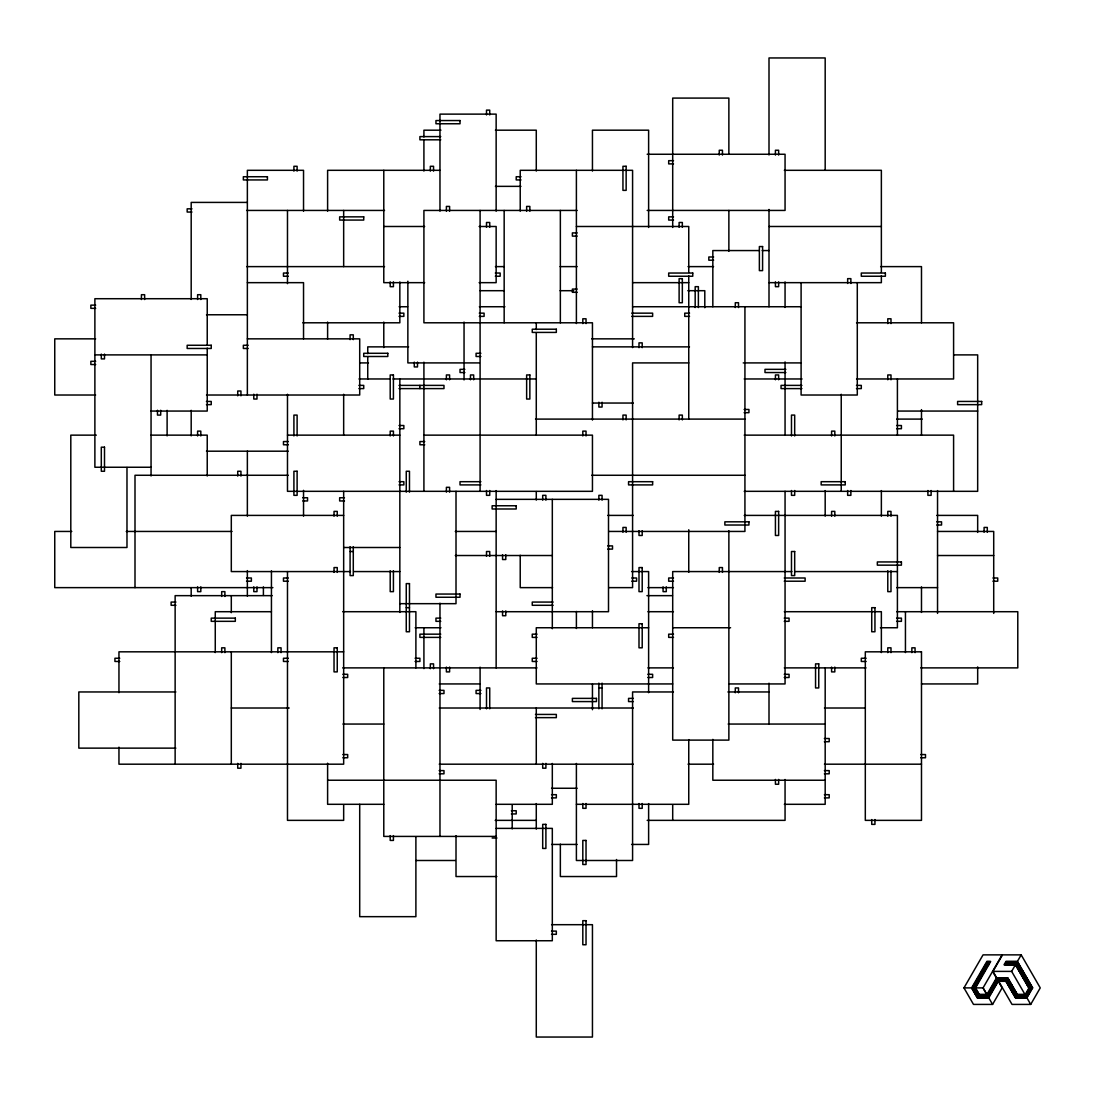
<?xml version="1.0" encoding="UTF-8"?>
<svg xmlns="http://www.w3.org/2000/svg" width="1095" height="1095" viewBox="0 0 1095 1095"><rect width="100%" height="100%" fill="white"/><g stroke="black" fill="none" stroke-linecap="round" stroke-linejoin="round"><path stroke-width="1.5" d="M963.97 987.895L983.05 954.867L1002.117 954.867L983.05 987.895L986.855 994.506L979.231 994.506L977.329 997.805L971.607 987.895L963.97 987.895L973.51 1004.416L992.576 1004.416L1002.117 987.895L998.298 981.284L1000.2 977.986L996.395 977.986L992.576 971.388M971.607 987.895L986.855 961.478L990.674 961.478L973.578 991.317M971.936 988.47L987.512 961.478M972.264 989.031L988.169 961.478M972.593 989.606L988.84 961.478M972.921 990.181L989.497 961.478M973.25 990.756L990.154 961.478M973.907 991.892L975.823 988.593M974.235 992.467L976.151 989.168M974.577 993.042L976.48 989.743M974.906 993.617L976.808 990.304M975.234 994.178L977.137 990.879M975.563 994.753L977.465 991.454M975.891 995.328L977.794 992.029M976.22 995.902L978.122 992.59M976.548 996.464L978.465 993.165M976.877 997.039L978.793 993.74M977.205 997.613L979.122 994.315M977.753 997.805L979.669 994.506M996.778 977.986L992.96 971.388L1002.5 954.867L1021.183 954.867L1040.25 987.895L1030.71 1004.416L1012.026 1004.416L998.681 981.298L1000.584 977.986L1007.838 977.986L1017.364 994.506L1015.462 997.805L1026.905 997.805L1030.71 1004.416M978.424 997.805L980.326 994.506M979.081 997.805L980.983 994.506M979.738 997.805L981.64 994.506M980.395 997.805L982.311 994.506M981.065 997.805L982.968 994.506M981.722 997.805L983.625 994.506M982.379 997.805L984.282 994.506M983.036 997.805L984.952 994.506M983.707 997.805L985.61 994.506M984.364 997.805L986.266 994.506M985.021 997.805L996.464 977.986M1005.99 961.478L1004.019 964.777L1015.462 964.777L1028.807 987.895L1032.626 987.895L1017.364 961.478L1005.922 961.478L1007.811 964.777M985.678 997.805L997.121 977.986M1004.745 964.777L1006.661 961.478M986.335 997.805L997.778 977.986M1005.415 964.777L1007.318 961.478M987.006 997.805L998.448 977.986M1006.072 964.777L1007.975 961.478M987.663 997.805L999.105 977.986M1006.729 964.777L1008.632 961.478M988.32 997.805L999.762 977.986M1007.386 964.777L1009.303 961.478M992.576 1004.416L988.771 997.805L998.298 981.298M1008.057 964.777L1009.96 961.478M999.174 981.298L1001.076 977.986M1008.714 964.777L1010.617 961.478M999.831 981.298L1001.747 977.986M1009.371 964.777L1011.274 961.478M1000.501 981.298L1002.404 977.986M1010.028 964.777L1011.944 961.478M1001.159 981.298L1003.061 977.986M1010.685 964.777L1012.601 961.478M1001.815 981.298L1003.718 977.986M1011.356 964.777L1013.258 961.478M1002.472 981.298L1004.389 977.986M1012.013 964.777L1013.915 961.478M1003.143 981.298L1005.046 977.986M1012.67 964.777L1014.586 961.478M1003.8 981.298L1005.703 977.986M1013.327 964.777L1015.243 961.478M1004.457 981.298L1006.36 977.986M1013.997 964.777L1015.9 961.478M1005.114 981.298L1007.03 977.986M1014.654 964.777L1016.557 961.478M998.681 981.298L1005.922 981.298L1007.811 977.986M1017.364 994.506L1025.002 994.506L1011.643 971.388L1021.183 954.867M1006.182 981.736L1008.084 978.437M1015.722 965.215L1017.625 961.916M1006.51 982.311L1008.413 978.998M1016.051 965.79L1017.953 962.491M1006.839 982.886L1008.755 979.573M1016.379 966.365L1018.282 963.066M1007.167 983.447L1009.084 980.148M1016.707 966.94L1018.61 963.627M1007.496 984.022L1009.412 980.723M1017.036 967.515L1018.939 964.202M1007.838 984.597L1009.741 981.298M1017.364 968.076L1019.267 964.777M1008.166 985.171L1010.069 981.859M1017.693 968.651L1019.609 965.352M1008.495 985.733L1010.398 982.434M1018.021 969.226L1019.938 965.927M1008.823 986.308L1010.726 983.009M1018.364 969.8L1020.266 966.488M1009.152 986.882L1011.055 983.584M1018.692 970.362L1020.595 967.063M1009.48 987.457L1011.383 984.145M1019.021 970.936L1020.923 967.638M1009.809 988.019L1011.725 984.72M1019.349 971.511L1021.252 968.213M1010.137 988.593L1012.054 985.295M1019.678 972.086L1021.58 968.774M1010.466 989.168L1012.382 985.87M1020.006 972.647L1021.909 969.349M1010.808 989.743L1012.711 986.431M1020.335 973.222L1022.251 969.924M1011.137 990.318L1013.039 987.006M1020.663 973.797L1022.579 970.498M1011.465 990.879L1013.368 987.58M1020.992 974.372L1022.908 971.06M1011.794 991.454L1013.696 988.155M1021.334 974.947L1023.236 971.635M1012.122 992.029L1014.025 988.73M1021.662 975.508L1023.565 972.209M1012.451 992.604L1014.353 989.291M1021.991 976.083L1023.893 972.784M1012.779 993.165L1014.695 989.866M1022.319 976.658L1024.222 973.359M1013.108 993.74L1015.024 990.441M1022.648 977.233L1024.55 973.92M1013.45 994.315L1015.352 991.016M1022.976 977.794L1024.879 974.495M1013.778 994.89L1015.681 991.577M1023.305 978.369L1025.221 975.07M1014.107 995.451L1016.009 992.152M1023.633 978.944L1025.55 975.645M1014.435 996.026L1016.338 992.727M1023.962 979.519L1025.878 976.206M1014.764 996.601L1016.666 993.302M1024.304 980.08L1026.207 976.781M1015.092 997.175L1016.995 993.863M1024.633 980.655L1026.535 977.356M1017.337 994.438L1015.421 997.75L1005.922 981.298M1024.961 981.229L1026.864 977.931M1016.051 997.805L1017.953 994.506M1025.29 981.804L1027.192 978.492M1016.707 997.805L1018.61 994.506M1025.618 982.379L1027.521 979.067M1017.364 997.805L1019.281 994.506M1025.947 982.94L1027.849 979.642M1018.021 997.805L1019.938 994.506M1026.275 983.515L1028.191 980.217M1018.692 997.805L1020.595 994.506M1026.604 984.09L1028.52 980.791M1019.349 997.805L1021.252 994.506M1026.932 984.665L1028.848 981.353M1020.006 997.805L1021.909 994.506M1027.274 985.226L1029.177 981.928M1020.663 997.805L1022.579 994.506M1027.603 985.801L1029.505 982.502M1021.334 997.805L1023.236 994.506M1027.931 986.376L1029.834 983.077M1021.991 997.805L1023.893 994.506M1028.26 986.951L1030.162 983.638M1022.648 997.805L1024.55 994.506M1028.588 987.512L1030.491 984.213M1023.305 997.805L1030.833 984.788M1023.976 997.805L1031.161 985.363M1024.633 997.805L1031.49 985.924M1025.29 997.805L1031.819 986.499M1025.947 997.805L1032.147 987.074M1026.604 997.805L1032.476 987.649M1026.905 997.805L1032.626 987.895M440.943 130.182L423.916 130.182L423.916 136.998M495.419 130.182L536.276 130.182L536.276 171.039M440.765 136.601L419.905 136.601L419.905 139.818L440.765 139.818M647.172 154.258L785.06 154.258L785.06 210.432L647.172 210.432M673.507 160.678L668.689 160.678L668.689 163.894L673.507 163.894M439.971 170.314L327.61 170.314L327.61 211.171M784.321 170.314L881.365 170.314L881.365 272.45M521.028 176.733L516.21 176.733L516.21 179.936L521.028 179.936M495.419 186.355L520.946 186.355M247.36 202.411L191.187 202.411L191.187 299.441M191.981 208.83L187.163 208.83L187.163 212.047L191.981 212.047M246.635 210.432L384.523 210.432M577.133 210.432L423.916 210.432L423.916 322.792L592.45 322.792L592.45 420.069M673.507 216.851L668.689 216.851L668.689 220.068L673.507 220.068M383.784 226.487L424.641 226.487M479.117 226.487L496.144 226.487L496.144 282.661L479.117 282.661M576.394 226.487L688.755 226.487L688.755 272.45M769.005 226.487L881.365 226.487M577.202 232.906L572.384 232.906L572.384 236.123L577.202 236.123M758.794 250.563L712.831 250.563L712.831 306.737M762.202 250.563L769.005 250.563M713.625 256.983L708.821 256.983L708.821 260.199L713.625 260.199M246.635 266.619L384.523 266.619M495.419 266.619L503.933 266.619M560.106 266.619L577.133 266.619M688.016 266.619L713.557 266.619M880.626 266.619L921.484 266.619L921.484 322.792M288.286 273.038L283.468 273.038L283.468 276.241L288.286 276.241M495.337 273.038L500.155 273.038L500.155 276.241L495.337 276.241M247.36 282.661L303.534 282.661L303.534 338.848M424.641 282.661L383.784 282.661L383.784 170.314M632.582 282.661L688.755 282.661M769.005 282.661L881.365 282.661L881.365 275.858M577.202 289.08L572.384 289.08L572.384 292.297L577.202 292.297M480.089 290.695L503.933 290.695M560.106 290.695L573.725 290.695M687.783 290.695L704.797 290.695L704.797 307.709M95.676 305.135L90.858 305.135L90.858 308.338L95.676 308.338M399.114 306.737L407.627 306.737M479.364 306.737L504.904 306.737M632.582 306.737L801.348 306.737M399.032 313.156L403.85 313.156L403.85 316.373L399.032 316.373M479.295 313.156L484.099 313.156L484.099 316.373L479.295 316.373M631.774 313.156L652.634 313.156L652.634 316.373L631.774 316.373M689.549 313.156L684.745 313.156L684.745 316.373L689.549 316.373M206.503 314.771L247.36 314.771M302.809 322.792L399.839 322.792L399.839 281.935M856.55 322.792L953.594 322.792L953.594 378.966L856.55 378.966M95.607 338.848L54.75 338.848L54.75 395.021L95.607 395.021M247.36 338.848L359.707 338.848L359.707 395.021L206.503 395.021M591.724 338.848L634.279 338.848M248.154 345.267L243.35 345.267L243.35 348.47L248.154 348.47M408.599 346.869L367.742 346.869L367.742 353.671M592.45 346.869L689.48 346.869M480.897 353.288L476.079 353.288L476.079 356.491L480.897 356.491M94.882 354.889L207.229 354.889M953.827 354.889L977.671 354.889L977.671 491.326L744.203 491.326M95.676 361.309L90.858 361.309L90.858 364.525L95.676 364.525M359.954 362.91L368.467 362.91M479.364 362.91L407.86 362.91L407.86 281.21M688.755 362.91L632.582 362.91L632.582 587.632L608.738 587.632M743.231 362.91L801.102 362.91M464.841 369.343L460.023 369.343L460.023 372.546L464.841 372.546M785.854 369.343L764.994 369.343L764.994 372.546L785.854 372.546M358.982 378.966L389.628 378.966M393.037 378.966L536.276 378.966M744.203 378.966L802.074 378.966M358.914 385.385L363.732 385.385L363.732 388.602L358.914 388.602M399.032 385.385L443.981 385.385L443.981 388.602L399.032 388.602M801.91 385.385L781.05 385.385L781.05 388.602L801.91 388.602M856.482 385.385L861.3 385.385L861.3 388.602L856.482 388.602M206.435 401.441L211.239 401.441L211.239 404.644L206.435 404.644M592.45 403.042L633.307 403.042M744.121 409.462L748.939 409.462L748.939 412.678L744.121 412.678M151.055 411.063L207.229 411.063L207.229 348.087M897.654 411.063L977.671 411.063M535.537 419.098L744.928 419.098M896.682 419.098L922.223 419.098M399.032 425.517L403.85 425.517L403.85 428.72L399.032 428.72M896.613 425.517L901.418 425.517L901.418 428.72L896.613 428.72M96.333 435.139L70.805 435.139L70.805 547.5L126.979 547.5L126.979 467.497M151.055 435.139L207.229 435.139L207.229 475.996M287.479 435.139L399.839 435.139M423.916 435.139L592.45 435.139L592.45 491.326L287.479 491.326L287.479 394.282M744.203 435.139L953.594 435.139L953.594 491.326M288.286 441.559L283.468 441.559L283.468 444.775L288.286 444.775M424.723 441.559L419.905 441.559L419.905 444.775L424.723 444.775M206.503 451.195L288.218 451.195M151.055 467.25L94.882 467.25L94.882 298.716L207.229 298.716L207.229 344.679M288.218 475.271L135 475.271L135 587.632M591.724 475.271L744.928 475.271M399.032 481.69L403.85 481.69L403.85 484.907L399.032 484.907M480.897 481.69L460.023 481.69L460.023 484.907L480.897 484.907M302.726 497.746L307.544 497.746L307.544 500.949L302.726 500.949M344.46 497.746L339.655 497.746L339.655 500.949L344.46 500.949M496.144 499.347L608.505 499.347L608.505 611.708L496.144 611.708M343.666 515.403L231.305 515.403L231.305 571.576L350.468 571.576M607.766 515.403L633.307 515.403M744.203 515.403L897.407 515.403L897.407 627.75L880.394 627.75M936.814 515.403L977.671 515.403L977.671 532.416M936.731 521.822L941.549 521.822L941.549 525.025L936.731 525.025M71.777 531.445L54.75 531.445L54.75 587.632L272.888 587.632M126.253 531.445L134.753 531.445M135 531.445L232.03 531.445M455.287 531.445L496.144 531.445M608.738 531.445L744.928 531.445L744.928 306.737M937.539 531.445L993.712 531.445L993.712 613.405M607.698 545.899L612.516 545.899L612.516 549.101L607.698 549.101M343.666 547.5L399.839 547.5M350.085 551.51L353.288 551.51M455.287 555.521L552.318 555.521M937.539 555.521L993.712 555.521M353.877 571.576L399.839 571.576M631.596 571.576L648.623 571.576L648.623 692.683M791.863 571.576L672.7 571.576L672.7 740.111L728.873 740.111L728.873 530.719M795.271 571.576L897.407 571.576M246.553 577.996L251.371 577.996L251.371 581.212L246.553 581.212M288.286 577.996L283.468 577.996L283.468 581.212L288.286 581.212M631.774 577.996L636.592 577.996L636.592 581.212L631.774 581.212M673.507 577.996L668.689 577.996L668.689 581.212L673.507 581.212M784.253 577.996L805.126 577.996L805.126 581.212L784.253 581.212M992.919 577.996L997.723 577.996L997.723 581.212L992.919 581.212M552.564 587.632L520.221 587.632L520.221 555.288M647.898 587.632L673.425 587.632M896.682 587.632L937.539 587.632M272.162 595.653L175.132 595.653L175.132 764.187M646.926 595.653L672.453 595.653M175.939 602.072L171.121 602.072L171.121 605.289L175.939 605.289M553.126 602.072L532.252 602.072L532.252 605.289L553.126 605.289M399.839 603.673L456.013 603.673L456.013 491.326M406.259 607.684L409.475 607.684M271.437 611.708L215.263 611.708L215.263 652.565M342.694 611.708L415.895 611.708L415.895 667.882M647.898 611.708L673.425 611.708M784.321 611.708L881.365 611.708L881.365 652.565M896.682 611.708L1017.789 611.708L1017.789 667.882L920.758 667.882M440.765 618.127L435.961 618.127L435.961 621.33L440.765 621.33M784.253 618.127L789.071 618.127L789.071 621.33L784.253 621.33M896.613 618.127L901.418 618.127L901.418 621.33L896.613 621.33M415.156 627.75L440.943 627.75M648.623 627.75L536.276 627.75L536.276 683.937L672.7 683.937M672.7 627.75L730.584 627.75M440.765 634.169L419.905 634.169L419.905 637.386L440.765 637.386M537.07 634.169L532.252 634.169L532.252 637.386L537.07 637.386M673.507 634.169L668.689 634.169L668.689 637.386L673.507 637.386M343.666 651.826L118.958 651.826L118.958 692.683M119.752 658.246L114.934 658.246L114.934 661.462L119.752 661.462M288.286 658.246L283.468 658.246L283.468 661.462L288.286 661.462M415.087 658.246L419.905 658.246L419.905 661.462L415.087 661.462M537.07 658.246L532.252 658.246L532.252 661.462L537.07 661.462M866.118 658.246L861.3 658.246L861.3 661.462L866.118 661.462M342.694 667.882L537.002 667.882M647.898 667.882L673.425 667.882M784.321 667.882L866.035 667.882M342.858 674.301L347.676 674.301L347.676 677.504L342.858 677.504M647.829 674.301L652.634 674.301L652.634 677.504L647.829 677.504M784.253 674.301L789.071 674.301L789.071 677.504L784.253 677.504M439.232 683.937L480.089 683.937M728.873 683.937L785.06 683.937L785.06 491.326M921.484 683.937L977.671 683.937L977.671 666.91M598.869 687.947L602.072 687.947M439.163 690.356L443.981 690.356L443.981 693.559L439.163 693.559M480.897 690.356L476.079 690.356L476.079 693.559L480.897 693.559M175.857 691.958L78.826 691.958L78.826 748.131L175.857 748.131M673.425 691.958L632.582 691.958L632.582 860.492L576.394 860.492L576.394 763.461M727.901 691.958L769.005 691.958M633.375 698.377L628.557 698.377L628.557 701.58L633.375 701.58M231.305 708.013L289.19 708.013M439.232 708.013L633.307 708.013M824.453 708.013L865.31 708.013M535.469 714.433L556.328 714.433L556.328 717.636L535.469 717.636M342.927 724.055L383.784 724.055M728.148 724.055L825.178 724.055M824.384 738.509L829.202 738.509L829.202 741.712L824.384 741.712M342.858 754.551L347.676 754.551L347.676 757.767L342.858 757.767M920.69 754.551L925.494 754.551L925.494 757.767L920.69 757.767M439.232 764.187L633.307 764.187M688.016 764.187L713.557 764.187M824.453 764.187L921.484 764.187M439.163 770.606L443.981 770.606L443.981 773.809L439.163 773.809M824.384 770.606L829.202 770.606L829.202 773.809L824.384 773.809M327.61 780.229L496.144 780.229L496.144 940.742L552.318 940.742L552.318 828.381L496.144 828.381M825.178 780.229L712.831 780.229L712.831 739.385M551.593 788.263L577.133 788.263M551.524 794.683L556.328 794.683L556.328 797.885L551.524 797.885M824.384 794.683L829.202 794.683L829.202 797.885L824.384 797.885M383.784 804.305L327.61 804.305L327.61 763.215M496.144 804.305L552.318 804.305L552.318 763.461M576.394 804.305L688.755 804.305L688.755 739.618M784.321 804.305L825.178 804.305L825.178 667.882M511.392 810.738L516.21 810.738L516.21 813.941L511.392 813.941M495.173 820.36L512.2 820.36M512.433 820.36L536.276 820.36M647.172 820.36L785.06 820.36L785.06 779.503M496.144 836.416L383.784 836.416L383.784 667.882M492.134 838.017L496.952 838.017M551.593 844.437L577.133 844.437M631.596 844.437L648.623 844.437L648.623 803.579M416.127 860.492L455.287 860.492M496.87 876.534L456.013 876.534L456.013 835.677M551.593 924.686L592.45 924.686L592.45 1037.047L536.276 1037.047L536.276 940.016M551.524 931.106L556.328 931.106L556.328 934.322L551.524 934.322M992.96 971.388L1011.643 971.388M977.329 997.805L988.771 997.805M986.869 961.478L988.771 964.763M979.231 994.506L975.412 987.895L983.05 987.895L986.855 994.506M987.293 532.252L987.293 527.434L984.09 527.434L984.09 532.252M937.539 490.587L937.539 613.405M931.12 490.519L931.12 495.337L927.903 495.337L927.903 490.519M921.484 409.612L921.484 435.139M921.484 586.893L921.484 612.433M915.064 652.634L915.064 647.816L911.861 647.816L911.861 652.634M905.442 611.708L905.442 652.565M897.407 378.966L897.407 435.139M890.988 323.586L890.988 318.782L887.785 318.782L887.785 323.586M890.988 379.773L890.988 374.955L887.785 374.955L887.785 379.773M890.988 516.197L890.988 511.392L887.785 511.392L887.785 516.197M890.988 570.769L890.988 591.642L887.785 591.642L887.785 570.769M890.988 652.634L890.988 647.816L887.785 647.816L887.785 652.634M881.365 490.587L881.365 516.128M874.946 819.553L874.946 824.371L871.729 824.371L871.729 819.553M857.289 282.661L857.289 395.021L801.102 395.021L801.102 282.661M850.87 283.468L850.87 278.65L847.653 278.65L847.653 283.468M850.87 490.519L850.87 495.337L847.653 495.337L847.653 490.519M841.234 394.282L841.234 491.326M834.814 435.947L834.814 431.129L831.598 431.129L831.598 435.947M834.814 516.197L834.814 511.392L831.598 511.392L831.598 516.197M834.814 667.074L834.814 671.892L831.598 671.892L831.598 667.074M825.178 170.314L825.178 57.953L769.005 57.953L769.005 154.984M825.178 490.587L825.178 516.128M794.683 435.947L794.683 415.087L791.48 415.087L791.48 435.947M794.683 490.519L794.683 495.337L791.48 495.337L791.48 490.519M785.06 281.935L785.06 307.476M785.06 361.939L785.06 435.139M778.641 155.066L778.641 150.248L775.424 150.248L775.424 155.066M778.641 281.867L778.641 286.671L775.424 286.671L775.424 281.867M778.641 379.773L778.641 374.955L775.424 374.955L775.424 379.773M778.641 779.435L778.641 784.253L775.424 784.253L775.424 779.435M769.005 209.46L769.005 306.737M769.005 683.198L769.005 724.055M738.509 307.544L738.509 302.726L735.293 302.726L735.293 307.544M738.509 692.765L738.509 687.947L735.293 687.947L735.293 692.765M728.873 154.258L728.873 98.085L672.7 98.085L672.7 227.459M728.873 210.432L728.873 251.289M722.454 155.066L722.454 150.248L719.251 150.248L719.251 155.066M722.454 572.384L722.454 567.566L719.251 567.566L719.251 572.384M698.377 307.544L698.377 286.671L695.174 286.671L695.174 307.544M688.755 275.858L688.755 306.49M688.755 306.737L688.755 419.098M688.755 529.747L688.755 572.302M682.336 227.295L682.336 222.477L679.119 222.477L679.119 227.295M682.336 419.891L682.336 415.087L679.119 415.087L679.119 419.891M672.7 805.044L672.7 820.36M666.28 586.824L666.28 591.642L663.077 591.642L663.077 586.824M648.623 227.459L648.623 130.182L592.45 130.182L592.45 171.039M642.204 347.662L642.204 342.858L639.001 342.858L639.001 347.662M642.204 530.651L642.204 535.469L639.001 535.469L639.001 530.651M642.204 803.511L642.204 808.329L639.001 808.329L639.001 803.511M632.582 347.594L632.582 170.314L520.221 170.314L520.221 211.171M626.148 419.891L626.148 415.087L622.945 415.087L622.945 419.891M626.148 532.252L626.148 527.434L622.945 527.434L622.945 532.252M616.526 859.52L616.526 876.534L560.353 876.534L560.353 844.19M602.072 402.235L602.072 407.053L598.869 407.053L598.869 402.235M602.072 500.155L602.072 495.337L598.869 495.337L598.869 500.155M602.072 683.129L602.072 708.807M598.869 683.129L598.869 708.807M592.45 610.736L592.45 627.75M592.45 684.17L592.45 709.711M586.03 323.586L586.03 318.782L582.814 318.782L582.814 323.586M586.03 435.947L586.03 431.129L582.814 431.129L582.814 435.947M586.03 803.511L586.03 808.329L582.814 808.329L582.814 803.511M576.394 170.314L576.394 323.518M576.394 611.462L576.394 628.489M560.353 210.432L560.353 322.792M552.318 499.347L552.318 628.722M545.899 500.155L545.899 495.337L542.696 495.337L542.696 500.155M545.899 763.379L545.899 768.197L542.696 768.197L542.696 763.379M536.276 322.792L536.276 329.595M536.276 333.003L536.276 435.139M536.276 491.559L536.276 500.073M536.276 708.013L536.276 764.187M536.276 803.579L536.276 829.12M529.857 211.239L529.857 206.421L526.64 206.421L526.64 211.239M512.2 805.044L512.2 828.874M505.78 554.727L505.78 559.531L502.564 559.531L502.564 554.727M505.78 610.9L505.78 615.718L502.564 615.718L502.564 610.9M504.165 210.432L504.165 322.792M496.144 211.171L496.144 114.126L439.971 114.126L439.971 211.171M496.144 490.587L496.144 667.882M489.725 114.934L489.725 110.116L486.508 110.116L486.508 114.934M489.725 227.295L489.725 222.477L486.508 222.477L486.508 227.295M489.725 490.519L489.725 495.337L486.508 495.337L486.508 490.519M489.725 556.328L489.725 551.51L486.508 551.51L486.508 556.328M489.725 708.807L489.725 687.947L486.508 687.947L486.508 708.807M480.089 210.432L480.089 491.326M480.089 667.156L480.089 709.464M473.67 379.773L473.67 374.955L470.467 374.955L470.467 379.773M464.047 322.067L464.047 379.938M449.593 211.239L449.593 206.421L446.39 206.421L446.39 211.239M449.593 379.773L449.593 374.955L446.39 374.955L446.39 379.773M449.593 492.12L449.593 487.316L446.39 487.316L446.39 492.12M449.593 667.074L449.593 671.892L446.39 671.892L446.39 667.074M439.971 603.194L439.971 836.416M433.552 171.107L433.552 166.289L430.335 166.289L430.335 171.107M433.552 668.689L433.552 663.871L430.335 663.871L430.335 668.689M423.916 140.393L423.916 171.039M423.916 362.185L423.916 491.326M423.916 627.75L423.916 668.607M419.905 385.385L419.905 388.602M417.496 362.116L417.496 366.934L414.28 366.934L414.28 362.116M415.895 836.662L415.895 916.666L359.707 916.666L359.707 804.305M409.475 492.12L409.475 471.261L406.259 471.261L406.259 492.12M399.839 378.966L399.839 612.433M393.42 281.867L393.42 286.671L390.203 286.671L390.203 281.867M393.42 435.947L393.42 431.129L390.203 431.129L390.203 435.947M393.42 570.769L393.42 591.642L390.203 591.642L390.203 570.769M393.42 835.608L393.42 840.426L390.203 840.426L390.203 835.608M383.784 322.067L383.784 347.594M367.742 357.079L367.742 379.212M353.288 339.642L353.288 334.824L350.085 334.824L350.085 339.642M353.288 546.692L353.288 575.587L350.085 575.587L350.085 546.692M343.666 210.432L343.666 266.619M343.666 394.282L343.666 435.139M343.666 491.326L343.666 764.187L118.958 764.187L118.958 747.16M343.666 805.044L343.666 820.36L287.479 820.36L287.479 571.576M337.246 516.197L337.246 511.392L334.03 511.392L334.03 516.197M337.246 572.384L337.246 567.566L334.03 567.566L334.03 572.384M327.61 322.067L327.61 339.08M303.534 211.171L303.534 170.314L247.36 170.314L247.36 395.021M303.534 490.355L303.534 516.128M297.115 171.107L297.115 166.289L293.912 166.289L293.912 171.107M297.115 435.947L297.115 415.087L293.912 415.087L293.912 435.947M287.479 210.432L287.479 283.632M281.059 652.634L281.059 647.816L277.856 647.816L277.856 652.634M271.437 570.851L271.437 652.565M263.402 586.893L263.402 595.406M256.983 394.214L256.983 399.032L253.78 399.032L253.78 394.214M256.983 586.824L256.983 591.642L253.78 591.642L253.78 586.824M247.36 451.195L247.36 475.025M247.36 475.271L247.36 516.128M247.36 570.604L247.36 596.132M240.941 395.815L240.941 391.011L237.725 391.011L237.725 395.815M240.941 476.079L240.941 471.261L237.725 471.261L237.725 476.079M240.941 763.379L240.941 768.197L237.725 768.197L237.725 763.379M231.305 595.653L231.305 612.68M231.305 651.826L231.305 764.187M224.886 596.46L224.886 591.642L221.683 591.642L221.683 596.46M224.886 652.634L224.886 647.816L221.683 647.816L221.683 652.634M200.809 299.524L200.809 294.706L197.606 294.706L197.606 299.524M200.809 435.947L200.809 431.129L197.606 431.129L197.606 435.947M200.809 586.824L200.809 591.642L197.606 591.642L197.606 586.824M191.187 410.338L191.187 435.878M191.187 587.632L191.187 596.132M167.111 410.338L167.111 435.878M160.691 410.269L160.691 415.087L157.475 415.087L157.475 410.269M151.055 354.889L151.055 475.996M144.636 299.524L144.636 294.706L141.419 294.706L141.419 299.524M104.504 354.096L104.504 358.9L101.301 358.9L101.301 354.096M460.023 120.546L435.961 120.546L435.961 123.762L460.023 123.762L460.023 120.546M626.148 166.289L622.945 166.289L622.945 190.366L626.148 190.366L626.148 166.289M267.426 176.733L243.35 176.733L243.35 179.936L267.426 179.936L267.426 176.733M363.732 216.851L339.655 216.851L339.655 220.068L363.732 220.068L363.732 216.851M762.585 246.553L759.369 246.553L759.369 270.629L762.585 270.629L762.585 246.553M692.765 273.038L668.689 273.038L668.689 276.241L692.765 276.241L692.765 273.038M885.376 273.038L861.3 273.038L861.3 276.241L885.376 276.241L885.376 273.038M682.336 278.65L679.119 278.65L679.119 302.726L682.336 302.726L682.336 278.65M556.328 329.212L532.252 329.212L532.252 332.415L556.328 332.415L556.328 329.212M211.239 345.267L187.163 345.267L187.163 348.47L211.239 348.47L211.239 345.267M387.808 353.288L363.732 353.288L363.732 356.491L387.808 356.491L387.808 353.288M393.42 374.955L390.203 374.955L390.203 399.032L393.42 399.032L393.42 374.955M529.857 374.955L526.64 374.955L526.64 399.032L529.857 399.032L529.857 374.955M981.681 401.441L957.605 401.441L957.605 404.644L981.681 404.644L981.681 401.441M104.504 447.184L101.301 447.184L101.301 471.261L104.504 471.261L104.504 447.184M297.115 471.261L293.912 471.261L293.912 495.337L297.115 495.337L297.115 471.261M652.634 481.69L628.557 481.69L628.557 484.907L652.634 484.907L652.634 481.69M845.244 481.69L821.168 481.69L821.168 484.907L845.244 484.907L845.244 481.69M516.21 505.767L492.134 505.767L492.134 508.983L516.21 508.983L516.21 505.767M778.641 511.392L775.424 511.392L775.424 535.469L778.641 535.469L778.641 511.392M748.939 521.822L724.863 521.822L724.863 525.025L748.939 525.025L748.939 521.822M794.683 551.51L791.48 551.51L791.48 575.587L794.683 575.587L794.683 551.51M901.418 561.94L877.341 561.94L877.341 565.157L901.418 565.157L901.418 561.94M642.204 567.566L639.001 567.566L639.001 591.642L642.204 591.642L642.204 567.566M409.475 583.608L406.259 583.608L406.259 631.76L409.475 631.76L409.475 583.608M460.023 594.051L435.961 594.051L435.961 597.254L460.023 597.254L460.023 594.051M874.946 607.684L871.729 607.684L871.729 631.76L874.946 631.76L874.946 607.684M235.315 618.127L211.239 618.127L211.239 621.33L235.315 621.33L235.315 618.127M642.204 623.739L639.001 623.739L639.001 647.816L642.204 647.816L642.204 623.739M337.246 647.816L334.03 647.816L334.03 671.892L337.246 671.892L337.246 647.816M921.484 651.826L865.31 651.826L865.31 820.36L921.484 820.36L921.484 651.826M818.759 663.871L815.556 663.871L815.556 687.947L818.759 687.947L818.759 663.871M596.46 698.377L572.384 698.377L572.384 701.58L596.46 701.58L596.46 698.377M545.899 824.371L542.696 824.371L542.696 848.447L545.899 848.447L545.899 824.371M586.03 840.426L582.814 840.426L582.814 864.502L586.03 864.502L586.03 840.426M586.03 920.676L582.814 920.676L582.814 944.752L586.03 944.752L586.03 920.676"/></g></svg>
